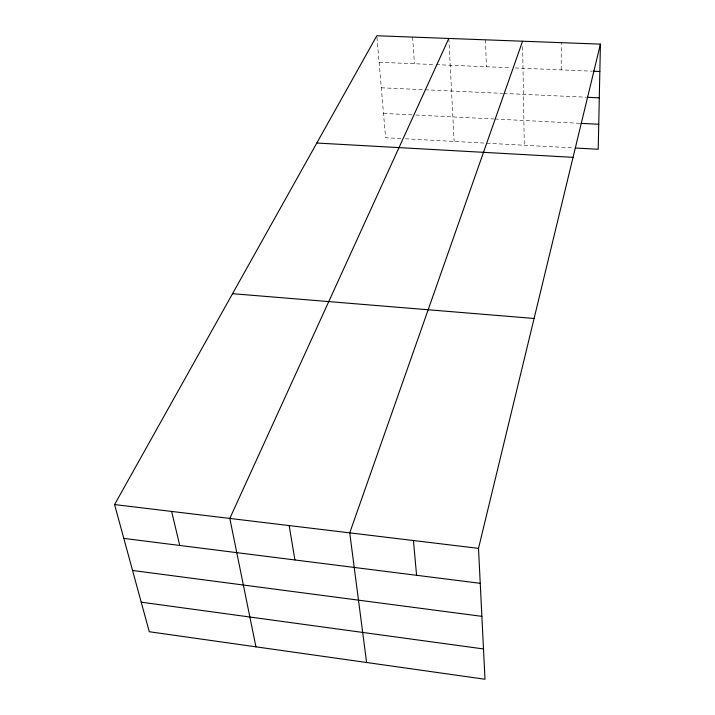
<?xml version="1.0" encoding="UTF-8"?>
<svg xmlns="http://www.w3.org/2000/svg" width="715" height="715" viewBox="0 0 715 715"><rect width="100%" height="100%" fill="white"/><g stroke="black" fill="none" stroke-linecap="round" stroke-linejoin="round"><path stroke-width="0.54" stroke-dasharray="3.58 2.68" d="M561.195 69.882L561.248 42.668M379.102 62.259L435.033 64.6M436.123 64.645L510.805 67.773M515.238 67.952L592.118 71.178M381.301 87.784L423.941 89.75M425.05 89.795L502.618 93.37M503.718 93.424L586.211 97.222M383.508 113.426L414.655 114.999M415.773 115.052L493.743 118.976M494.86 119.03L579.91 123.311M400.99 138.549L385.6 137.709L376.912 36.858M405.387 138.79L574.154 147.951M412.609 37.091L414.45 63.733M448.823 38.449L454.15 141.436M485.476 39.826L486.388 66.745M522.656 46.627L524.274 145.243"/><path stroke-width="1.07" d="M600.421 44.133L478.505 548.36L485.002 679.25L149.274 631.738L114.579 504.567L376.823 35.75L600.421 44.133L598.214 149.256L575.244 148.014M522.567 41.22L349.733 532.863L366.589 662.492M448.823 38.449L229.81 518.429L255.934 646.834M593.227 71.223L599.849 71.5M587.301 97.276L599.295 97.83M581.018 123.364L598.741 124.258M316.808 143.027L573.055 157.336M232.536 293.686L534.096 318.47M114.579 504.567L478.505 548.36M123.811 538.404L480.239 583.315M132.561 570.472L481.883 616.357M141.213 602.173L483.501 648.943M171.627 511.431L179.742 545.456M289.173 525.579L294.92 559.961M413.44 540.531L416.586 575.298"/></g></svg>
